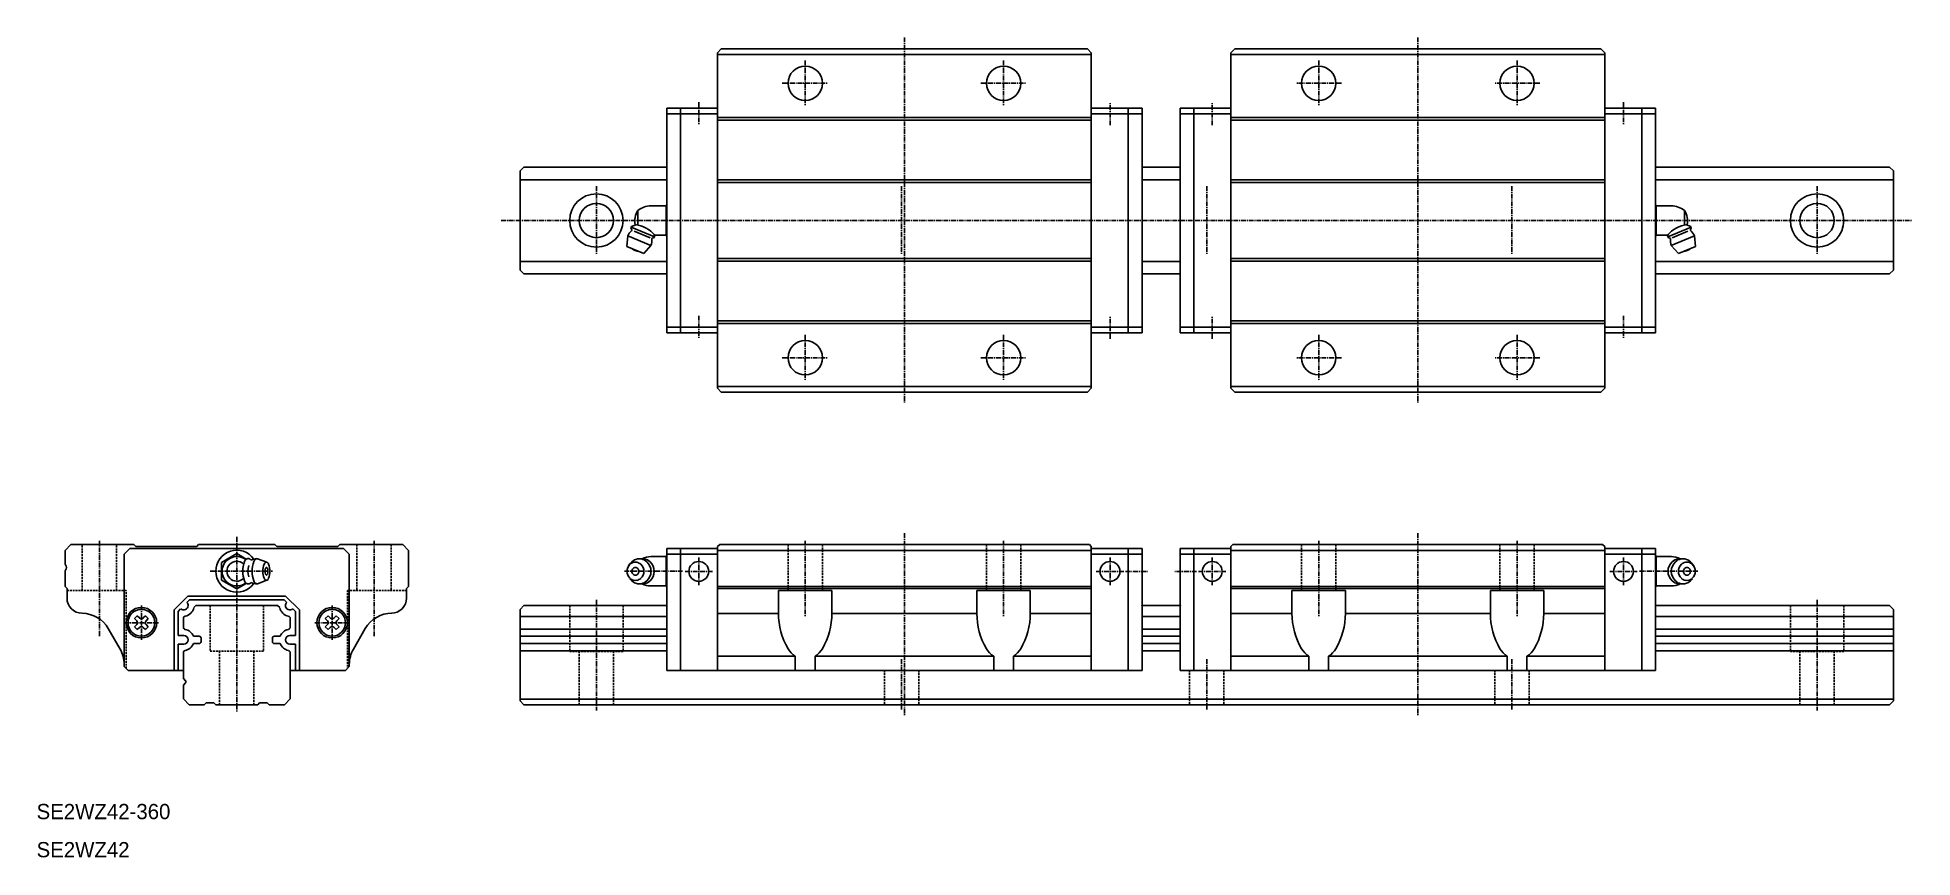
# Model space of a CAD drawing. Extents: x 10 to 502, y 10 to 225.
import ezdxf

# ---------------------------------------------------------------- set-up
doc = ezdxf.new("R2010")
doc.units = 0
doc.linetypes.add('CENTER', pattern=[2, 1.25, -0.25, 0.25, -0.25])
doc.linetypes.add('DASHED', pattern=[0.75, 0.5, -0.25])
doc.layers.get('0').update_dxf_attribs({"linetype": 'CONTINUOUS'})
doc.layers.add('CENTER', color=1, linetype='CENTER')

msp = doc.modelspace()

# ---------------------------------------------------------------- linework, layer by layer
at = {"color": 7, "linetype": 'CONTINUOUS'}
for p, q in [((189.49, 222), (188.49, 221)), ((189.49, 222), (285.49, 222)), ((285.49, 222), (286.49, 221)), ((324.09, 222), (323.09, 221)), ((420.09, 222), (324.09, 222)), ((420.09, 222), (421.09, 221)), ((188.49, 221), (188.49, 133)), ((188.49, 220.5), (286.49, 220.5)), ((286.49, 221), (286.49, 133)), ((323.09, 221), (323.09, 133)), ((421.09, 220.5), (323.09, 220.5)), ((421.09, 221), (421.09, 133)), ((175.19, 206.5), (188.49, 206.5)), ((175.19, 206.5), (175.19, 147.5)), ((178.79, 206.5), (178.79, 147.5)), ((286.49, 206.5), (299.79, 206.5)), ((296.19, 147.5), (296.19, 206.5)), ((299.79, 147.5), (299.79, 206.5)), ((309.79, 147.5), (309.79, 206.5)), ((323.09, 206.5), (309.79, 206.5)), ((313.39, 147.5), (313.39, 206.5)), ((434.39, 206.5), (421.09, 206.5)), ((430.79, 206.5), (430.79, 147.5)), ((434.39, 206.5), (434.39, 147.5)), ((175.19, 205), (188.49, 205)), ((188.49, 204), (286.49, 204)), ((188.49, 203.3), (286.49, 203.3)), ((286.49, 205), (299.79, 205)), ((323.09, 205), (309.79, 205)), ((421.09, 204), (323.09, 204)), ((421.09, 203.3), (323.09, 203.3)), ((434.39, 205), (421.09, 205)), ((136.75, 190), (137.75, 191)), ((136.75, 190), (136.75, 164)), ((136.75, 187.71), (175.19, 187.71)), ((137.75, 191), (175.19, 191)), ((188.49, 187.7), (286.49, 187.7)), ((188.49, 187), (286.49, 187)), ((299.79, 191), (309.79, 191)), ((299.79, 187.71), (309.79, 187.71)), ((421.09, 187.7), (323.09, 187.7)), ((421.09, 187), (323.09, 187)), ((434.39, 191), (495.75, 191)), ((434.39, 187.71), (496.75, 187.71)), ((496.75, 190), (495.75, 191)), ((496.75, 190), (496.75, 164)), ((167.59, 179.6), (167.59, 175.82)), ((175.04, 180.85), (171.04, 180.85)), ((175.19, 181.12), (175.04, 180.85)), ((175.04, 180.85), (175.04, 173.15)), ((434.39, 181.12), (434.55, 180.85)), ((434.55, 180.85), (434.55, 173.15)), ((434.55, 180.85), (438.55, 180.85)), ((441.99, 179.6), (441.99, 175.82)), ((164.96, 173), (164.76, 170.16)), ((164.96, 173), (171.06, 170.47)), ((165.98, 175.44), (165.82, 175.07)), ((165.82, 175.07), (166.03, 174.56)), ((165.9, 175.26), (172, 172.73)), ((167.1, 175.91), (165.98, 175.44)), ((166.68, 174.17), (170.83, 172.46)), ((171.92, 172.55), (171.41, 172.34)), ((171.89, 173.36), (172.07, 172.92)), ((172.07, 172.92), (171.92, 172.55)), ((175.04, 173.15), (172.07, 173.15)), ((175.04, 173.15), (175.19, 172.88)), ((434.55, 173.15), (434.39, 172.88)), ((434.55, 173.15), (437.51, 173.15)), ((437.7, 173.36), (437.51, 172.92)), ((437.51, 172.92), (437.67, 172.55)), ((443.69, 175.26), (437.59, 172.73)), ((437.67, 172.55), (438.18, 172.34)), ((444.62, 173), (438.53, 170.47)), ((442.9, 174.17), (438.76, 172.46)), ((442.49, 175.91), (443.61, 175.44)), ((443.76, 175.07), (443.55, 174.56)), ((443.61, 175.44), (443.76, 175.07)), ((444.62, 173), (444.83, 170.16)), ((164.76, 170.16), (169.2, 168.32)), ((169.2, 168.32), (171.06, 170.47)), ((440.39, 168.32), (438.53, 170.47)), ((444.83, 170.16), (440.39, 168.32)), ((136.75, 166.29), (175.19, 166.29)), ((136.75, 164), (137.75, 163)), ((137.75, 163), (175.19, 163)), ((188.49, 167), (286.49, 167)), ((188.49, 166.3), (286.49, 166.3)), ((299.79, 166.29), (309.79, 166.29)), ((299.79, 163), (309.79, 163)), ((421.09, 167), (323.09, 167)), ((421.09, 166.3), (323.09, 166.3)), ((434.39, 166.29), (496.75, 166.29)), ((434.39, 163), (495.75, 163)), ((496.75, 164), (495.75, 163)), ((175.19, 149), (188.49, 149)), ((175.19, 147.5), (188.49, 147.5)), ((188.49, 150.7), (286.49, 150.7)), ((188.49, 150), (286.49, 150)), ((286.49, 149), (299.79, 149)), ((286.49, 147.5), (299.79, 147.5)), ((323.09, 149), (309.79, 149)), ((323.09, 147.5), (309.79, 147.5)), ((421.09, 150.7), (323.09, 150.7)), ((421.09, 150), (323.09, 150)), ((434.39, 149), (421.09, 149)), ((434.39, 147.5), (421.09, 147.5)), ((188.49, 133.5), (286.49, 133.5)), ((188.49, 133), (189.49, 132)), ((285.49, 132), (286.49, 133)), ((421.09, 133.5), (323.09, 133.5)), ((324.09, 132), (323.09, 133)), ((421.09, 133), (420.09, 132)), ((189.49, 132), (285.49, 132)), ((420.09, 132), (324.09, 132)), ((17.48, 90.5), (18.98, 92)), ((17.48, 86.81), (17.48, 90.5)), ((18.98, 92), (35.48, 92)), ((32.98, 89.52), (34.48, 91.02)), ((32.98, 89.52), (32.98, 60.02)), ((34.48, 91.02), (90.48, 91.02)), ((35.98, 91.5), (35.48, 92)), ((35.98, 91.5), (51.98, 91.5)), ((51.98, 91.5), (52.48, 92)), ((52.48, 92), (72.48, 92)), ((62.48, 89.64), (58.48, 87.33)), ((64.97, 88.2), (62.48, 89.64)), ((72.48, 92), (72.98, 91.5)), ((72.98, 91.5), (88.98, 91.5)), ((89.48, 92), (88.98, 91.5)), ((89.48, 92), (105.98, 92)), ((90.48, 91.02), (91.98, 89.52)), ((91.98, 60.02), (91.98, 89.52)), ((105.98, 92), (107.48, 90.5)), ((107.48, 90.5), (107.48, 81)), ((171.04, 88.85), (175.04, 88.85)), ((175.04, 88.85), (175.19, 89.12)), ((175.04, 88.85), (175.04, 81.15)), ((188.49, 90.98), (175.19, 90.98)), ((175.19, 90.98), (175.19, 59)), ((188.49, 89.48), (175.19, 89.48)), ((178.79, 90.98), (178.79, 59)), ((188.49, 91.48), (188.99, 91.98)), ((188.49, 91.48), (188.49, 58.98)), ((188.49, 90.48), (286.49, 90.48)), ((189.01, 92), (285.98, 92)), ((285.98, 92), (286.49, 91.48)), ((286.49, 91.48), (286.49, 59)), ((299.79, 90.98), (286.49, 90.98)), ((299.79, 89.48), (286.49, 89.48)), ((296.19, 59), (296.19, 90.98)), ((299.79, 59), (299.79, 90.98)), ((309.79, 59), (309.79, 90.98)), ((309.79, 90.98), (323.09, 90.98)), ((309.79, 89.48), (323.09, 89.48)), ((313.39, 59), (313.39, 90.98)), ((323.61, 92), (323.09, 91.48)), ((323.09, 91.48), (323.09, 59)), ((421.09, 90.48), (323.09, 90.48)), ((420.58, 92), (323.61, 92)), ((421.09, 91.48), (420.59, 91.98)), ((421.09, 91.48), (421.09, 58.98)), ((421.09, 90.98), (434.39, 90.98)), ((421.09, 89.48), (434.39, 89.48)), ((430.79, 90.98), (430.79, 59)), ((434.39, 90.98), (434.39, 59)), ((434.55, 88.85), (434.39, 89.12)), ((434.55, 88.85), (434.55, 81.15)), ((438.55, 88.85), (434.55, 88.85)), ((17.58, 86.71), (17.48, 86.81)), ((17.58, 85.29), (17.48, 85.19)), ((17.48, 81), (17.48, 85.19)), ((58.48, 85.02), (58.48, 87.33)), ((58.48, 82.71), (58.48, 85.02)), ((65.67, 88.32), (65.3, 88.32)), ((70.37, 87.4), (67.92, 88.29)), ((165.2, 86.42), (165.56, 86.96)), ((444.39, 86.42), (444.03, 86.96)), ((17.48, 81), (17.98, 80.5)), ((17.98, 78), (17.98, 80.5)), ((58.48, 82.71), (62.48, 80.4)), ((62.48, 80.4), (64.97, 81.84)), ((65.67, 81.72), (65.3, 81.72)), ((70.37, 82.64), (67.92, 81.75)), ((106.98, 80.5), (107.48, 81)), ((106.98, 80.5), (106.98, 78)), ((175.04, 81.15), (171.04, 81.15)), ((175.19, 80.88), (175.04, 81.15)), ((188.49, 80.98), (286.49, 80.98)), ((188.49, 80.48), (286.49, 80.48)), ((204.49, 79.98), (204.49, 73.98)), ((204.49, 79.98), (218.49, 79.98)), ((218.49, 79.98), (218.49, 73.98)), ((256.49, 79.98), (256.49, 73.98)), ((256.49, 79.98), (270.49, 79.98)), ((270.49, 79.98), (270.49, 73.98)), ((421.09, 80.98), (323.09, 80.98)), ((421.09, 80.48), (323.09, 80.48)), ((339.09, 79.98), (339.09, 73.98)), ((353.09, 79.98), (339.09, 79.98)), ((353.09, 79.98), (353.09, 73.98)), ((405.09, 79.98), (391.09, 79.98)), ((391.09, 79.98), (391.09, 73.98)), ((405.09, 79.98), (405.09, 73.98)), ((434.39, 80.88), (434.55, 81.15)), ((434.55, 81.15), (438.55, 81.15)), ((49.68, 78.52), (46.08, 74.92)), ((46.08, 74.92), (46.08, 59)), ((47.77, 75.2), (47.08, 74.5)), ((47.08, 74.5), (47.08, 68.17)), ((50.1, 77.52), (49.4, 76.83)), ((49.68, 78.52), (75.28, 78.52)), ((50.1, 77.52), (74.87, 77.52)), ((51.77, 76.02), (51.22, 75.47)), ((51.77, 76.02), (73.19, 76.02)), ((73.74, 75.47), (73.19, 76.02)), ((75.56, 76.83), (74.87, 77.52)), ((78.88, 74.92), (75.28, 78.52)), ((77.88, 74.5), (77.19, 75.2)), ((77.88, 68.17), (77.88, 74.5)), ((78.88, 59), (78.88, 74.92)), ((136.75, 75), (137.75, 76)), ((136.75, 75), (136.75, 51)), ((175.19, 76), (137.75, 76)), ((188.49, 73.98), (204.49, 73.98)), ((218.49, 73.98), (256.49, 73.98)), ((270.49, 73.98), (286.49, 73.98)), ((309.79, 76), (299.79, 76)), ((339.09, 73.98), (323.09, 73.98)), ((391.09, 73.98), (353.09, 73.98)), ((421.09, 73.98), (405.09, 73.98)), ((495.75, 76), (434.39, 76)), ((496.75, 75), (495.75, 76)), ((496.75, 75), (496.75, 51)), ((31.91, 64.6), (28.79, 70)), ((35.67, 72.59), (36.41, 73.33)), ((35.67, 72.59), (36.24, 72.01)), ((36.24, 71.02), (35.67, 70.45)), ((36.41, 69.71), (35.67, 70.45)), ((36.41, 73.33), (36.99, 72.76)), ((36.99, 70.28), (36.41, 69.71)), ((37.98, 72.76), (38.55, 73.33)), ((38.55, 69.71), (37.98, 70.28)), ((38.55, 73.33), (39.29, 72.59)), ((39.29, 70.45), (38.55, 69.71)), ((38.72, 72.01), (39.29, 72.59)), ((39.29, 70.45), (38.72, 71.02)), ((48.48, 70.37), (48.48, 72.67)), ((76.48, 72.67), (76.48, 70.37)), ((85.67, 72.59), (86.41, 73.33)), ((85.67, 72.59), (86.24, 72.01)), ((86.24, 71.02), (85.67, 70.45)), ((86.41, 69.71), (85.67, 70.45)), ((86.41, 73.33), (86.99, 72.76)), ((86.99, 70.28), (86.41, 69.71)), ((87.98, 72.76), (88.55, 73.33)), ((88.55, 69.71), (87.98, 70.28)), ((88.55, 73.33), (89.29, 72.59)), ((89.29, 70.45), (88.55, 69.71)), ((88.72, 72.01), (89.29, 72.59)), ((89.29, 70.45), (88.72, 71.02)), ((96.17, 70), (93.05, 64.6)), ((136.75, 73.19), (175.19, 73.19)), ((136.75, 69.81), (175.19, 69.81)), ((299.79, 73.19), (309.79, 73.19)), ((299.79, 69.81), (309.79, 69.81)), ((434.39, 73.19), (496.75, 73.19)), ((434.39, 69.81), (496.75, 69.81)), ((47.08, 68.17), (48.58, 68.17)), ((47.08, 65.87), (47.08, 59)), ((47.08, 65.87), (48.58, 65.87)), ((51.1, 67.97), (52.63, 67.97)), ((51.1, 66.07), (52.63, 66.07)), ((53.13, 66.57), (53.13, 67.47)), ((71.83, 67.47), (71.83, 66.57)), ((72.33, 67.97), (73.86, 67.97)), ((72.33, 66.07), (73.86, 66.07)), ((76.38, 68.17), (77.88, 68.17)), ((76.38, 65.87), (77.88, 65.87)), ((77.88, 59), (77.88, 65.87)), ((136.75, 67.95), (175.19, 67.95)), ((136.75, 66.05), (175.19, 66.05)), ((136.75, 64.19), (175.19, 64.19)), ((299.79, 67.95), (309.79, 67.95)), ((299.79, 66.05), (309.79, 66.05)), ((299.79, 64.19), (309.79, 64.19)), ((434.39, 67.95), (496.75, 67.95)), ((434.39, 66.05), (496.75, 66.05)), ((434.39, 64.19), (496.75, 64.19)), ((32.98, 60.02), (34, 59)), ((34, 59), (48.48, 59)), ((48.48, 56.86), (48.48, 63.67)), ((76.48, 63.67), (76.48, 51.52)), ((76.48, 59), (90.96, 59)), ((90.96, 59), (91.98, 60.02)), ((175.19, 59), (299.79, 59)), ((188.49, 62.72), (208.9, 62.72)), ((208.9, 62.72), (208.9, 59)), ((214.09, 62.72), (260.9, 62.72)), ((214.09, 62.72), (214.09, 59)), ((260.9, 62.72), (260.9, 59)), ((266.09, 62.72), (286.49, 62.72)), ((266.09, 62.72), (266.09, 59)), ((434.39, 59), (309.79, 59)), ((343.5, 62.72), (323.09, 62.72)), ((343.5, 62.72), (343.5, 59)), ((395.5, 62.72), (348.69, 62.72)), ((348.69, 62.72), (348.69, 59)), ((395.5, 62.72), (395.5, 59)), ((400.69, 62.72), (400.69, 59)), ((421.09, 62.72), (400.69, 62.72)), ((48.48, 56.86), (49.08, 56.27)), ((49.08, 55.77), (48.48, 55.17)), ((48.48, 51.52), (48.48, 55.17)), ((48.48, 51.52), (50, 50)), ((50, 50), (53.96, 50)), ((54.48, 50.52), (53.96, 50)), ((54.48, 50.52), (56.48, 50.52)), ((56.48, 50.52), (56.98, 50.02)), ((57, 50), (67.96, 50)), ((67.98, 50.02), (68.48, 50.52)), ((68.48, 50.52), (70.48, 50.52)), ((70.98, 50.02), (70.48, 50.52)), ((71, 50), (74.96, 50)), ((74.96, 50), (76.48, 51.52)), ((136.75, 51.5), (496.75, 51.5)), ((136.75, 51), (137.75, 50)), ((137.75, 50), (495.75, 50)), ((496.75, 51), (495.75, 50))]:
    msp.add_line(p, q, dxfattribs=at)
at = {"color": 3, "linetype": 'DASHED'}
for p, q in [((21.98, 80), (21.98, 92)), ((30.98, 80), (30.98, 92)), ((93.98, 92), (93.98, 80)), ((102.98, 92), (102.98, 80)), ((206.99, 91.98), (206.99, 79.98)), ((215.99, 91.98), (215.99, 79.98)), ((258.99, 91.98), (258.99, 79.98)), ((267.99, 91.98), (267.99, 79.98)), ((341.59, 91.98), (341.59, 79.98)), ((350.59, 91.98), (350.59, 79.98)), ((393.59, 91.98), (393.59, 79.98)), ((402.59, 91.98), (402.59, 79.98)), ((17.98, 80), (33.48, 80)), ((33.48, 59.52), (33.48, 80)), ((91.48, 80), (91.48, 59.52)), ((91.48, 80), (106.98, 80)), ((55.48, 76.02), (55.48, 64.02)), ((69.48, 76.02), (69.48, 64.02)), ((149.75, 76), (149.75, 64)), ((163.75, 76), (163.75, 64)), ((469.75, 76), (469.75, 64)), ((483.75, 76), (483.75, 64)), ((55.48, 64.02), (69.48, 64.02)), ((57.98, 64.02), (57.98, 50)), ((66.98, 64.02), (66.98, 50)), ((149.75, 64), (163.75, 64)), ((152.25, 64), (152.25, 50)), ((161.25, 64), (161.25, 50)), ((469.75, 64), (483.75, 64)), ((472.25, 64), (472.25, 50)), ((481.25, 64), (481.25, 50)), ((232.25, 59), (232.25, 50)), ((241.25, 59), (241.25, 50)), ((312.25, 59), (312.25, 50)), ((321.25, 59), (321.25, 50)), ((392.25, 59), (392.25, 50)), ((401.25, 59), (401.25, 50))]:
    msp.add_line(p, q, dxfattribs=at)
at = {"color": 7, "linetype": 'CONTINUOUS'}
for centre, radius in [((211.49, 213), 4.5), ((263.49, 213), 4.5), ((346.09, 213), 4.5), ((398.09, 213), 4.5), ((156.75, 177), 7), ((476.75, 177), 7), ((156.75, 177), 4.5), ((476.75, 177), 4.5), ((211.49, 141), 4.5), ((263.49, 141), 4.5), ((346.09, 141), 4.5), ((398.09, 141), 4.5), ((183.59, 84.98), 2.6), ((291.39, 84.98), 2.6), ((318.19, 84.98), 2.6), ((425.99, 84.98), 2.6), ((37.48, 71.52), 4), ((37.48, 71.52), 3.5), ((87.48, 71.52), 4), ((87.48, 71.52), 3.5)]:
    msp.add_circle(centre, radius, dxfattribs=at)
for centre, radius, start, end in [((171.51, 177), 4.7, 146.4138, 193.1788), ((171.27, 174.85), 6, 92.1789, 127.7261), ((438.32, 174.85), 6, 52.2739, 87.8211), ((438.08, 177), 4.7, 346.8212, 33.5862), ((168.01, 171.73), 3.3, 128.1639, 157.4998), ((165.85, 174.49), 0.2, 308.1641, 22.5004), ((165.96, 167.99), 8, 40.1892, 83.034), ((168.01, 171.73), 3.3, 337.5, 6.836), ((171.49, 172.15), 0.2, 112.4996, 186.8355), ((443.63, 167.99), 8, 96.966, 139.8108), ((438.1, 172.15), 0.2, 353.1645, 67.5004), ((441.58, 171.73), 3.3, 173.164, 202.5), ((443.74, 174.49), 0.2, 157.4996, 231.8359), ((441.58, 171.73), 3.3, 22.5002, 51.8361), ((168.14, 172.05), 3.2, 229.29, 265.71), ((441.45, 172.05), 3.2, 274.29, 310.71), ((62.48, 85.02), 5.5, 35.6147, 324.3849), ((62.48, 85.02), 3.85, 52.5077, 307.4921), ((171.27, 82.85), 6, 92.1777, 114.8938), ((438.32, 82.85), 6, 65.1062, 87.8223), ((16.87, 86), 1, 315.0013, 45), ((62.48, 85.02), 2.6, 46.6213, 313.3788), ((71.35, 85.02), 7.31, 159.762, 200.2379), ((65.8, 87.07), 1.4, 121.1003, 160.1437), ((65.3, 87.81), 0.505, 90.9032, 115.7524), ((70.72, 85.02), 5.31, 163.6265, 196.3727), ((65.67, 87.81), 0.505, 64.2476, 90.9028), ((65.17, 87.07), 1.4, 39.427, 58.8996), ((67.75, 85.02), 3.3, 90, 117.0545), ((73.79, 85.02), 7.31, 159.762, 200.2379), ((68.25, 87.07), 1.4, 121.1003, 160.1437), ((67.75, 87.81), 0.505, 68.6875, 115.7524), ((74.63, 85.02), 5.31, 159.7307, 200.2693), ((70.61, 86.51), 1.02, 121.0516, 160.1041), ((72.07, 85.02), 2.22, 159.8689, 200.3209), ((70.39, 85.64), 0.423, 121.214, 160.2543), ((70.39, 84.4), 0.423, 199.9355, 238.9757), ((70.24, 87.05), 0.368, 64.287, 115.7129), ((70.24, 85.87), 0.153, 64.328, 115.8618), ((70.24, 84.17), 0.153, 244.328, 295.8618), ((70.09, 85.64), 0.423, 19.9355, 58.9757), ((70.09, 84.4), 0.423, 301.214, 340.2543), ((69.88, 86.51), 1.02, 19.8959, 58.9484), ((68.41, 85.02), 2.22, 339.8689, 20.3209), ((65.85, 85.02), 5.31, 339.7307, 20.2693), ((167.29, 85), 2.53, 133.3861, 226.6139), ((167.01, 85.26), 2.15, 101.0363, 132.5263), ((168.44, 85), 3.48, 133.3861, 145.8068), ((168.05, 85.35), 2.95, 101.0363, 132.5263), ((167.11, 85), 1.05, 133.386, 226.6138), ((166.99, 85.11), 0.895, 101.0363, 132.5263), ((166.99, 84.89), 0.895, 227.4736, 258.9636), ((166.98, 85.35), 2.05, 79.1807, 100.8192), ((166.98, 85.15), 0.855, 79.1807, 100.8191), ((166.98, 84.85), 0.855, 259.1807, 280.8192), ((166.97, 85.11), 0.895, 47.4736, 78.9636), ((166.97, 84.89), 0.895, 281.0363, 312.5263), ((166.95, 85.26), 2.15, 47.4736, 78.9636), ((168.01, 85.48), 2.82, 90, 100.8192), ((166.85, 85), 1.05, 313.386, 46.6138), ((168.01, 85.48), 2.82, 79.1807, 90), ((166.67, 85), 2.53, 313.386, 46.6139), ((168.87, 85.48), 2.82, 90, 98.7658), ((167.98, 85.35), 2.95, 47.4736, 78.9636), ((168.87, 85.48), 2.82, 79.1807, 90), ((168.84, 85.35), 2.95, 47.4736, 78.9636), ((167.58, 85), 3.48, 313.3861, 46.6139), ((168.44, 85), 3.48, 313.3861, 46.6139), ((441.15, 85), 3.48, 133.3861, 226.6139), ((442.01, 85), 3.48, 133.3861, 226.6139), ((440.75, 85.35), 2.95, 101.0364, 132.5264), ((441.61, 85.35), 2.95, 101.0364, 132.5264), ((440.72, 85.48), 2.82, 90, 100.8193), ((442.92, 85), 2.53, 133.3861, 226.614), ((440.72, 85.48), 2.82, 81.2342, 90), ((441.58, 85.48), 2.82, 90, 100.8193), ((442.63, 85.26), 2.15, 101.0364, 132.5264), ((441.58, 85.48), 2.82, 79.1808, 90), ((442.74, 85), 1.05, 133.3862, 226.614), ((442.62, 85.11), 0.895, 101.0364, 132.5264), ((442.62, 84.89), 0.895, 227.4737, 258.9637), ((441.54, 85.35), 2.95, 47.4737, 78.9637), ((442.61, 85.35), 2.05, 79.1808, 100.8193), ((442.61, 85.15), 0.855, 79.1809, 100.8193), ((442.61, 84.85), 0.855, 259.1808, 280.8193), ((442.6, 85.11), 0.895, 47.4737, 78.9637), ((442.6, 84.89), 0.895, 281.0364, 312.5264), ((442.58, 85.26), 2.15, 47.4737, 78.9637), ((442.48, 85), 1.05, 313.3862, 46.614), ((441.15, 85), 3.48, 34.1932, 46.6139), ((442.3, 85), 2.53, 313.3861, 46.6139), ((65.8, 82.97), 1.4, 199.8563, 238.8997), ((65.3, 82.22), 0.505, 244.2476, 270.3932), ((65.67, 82.22), 0.505, 270.3929, 295.7524), ((65.17, 82.97), 1.4, 301.1004, 320.5702), ((67.75, 85.02), 3.3, 242.9455, 270), ((68.25, 82.97), 1.4, 199.856, 238.8995), ((67.75, 82.22), 0.505, 244.2475, 289.9362), ((70.61, 83.53), 1.02, 199.8959, 238.9483), ((70.24, 82.99), 0.368, 244.287, 295.7129), ((69.88, 83.53), 1.02, 301.0516, 340.1041), ((167.01, 84.74), 2.15, 227.4736, 258.9636), ((168.44, 85), 3.48, 214.6529, 226.6139), ((168.05, 84.65), 2.95, 227.4736, 258.9636), ((166.98, 84.65), 2.05, 259.1808, 280.8192), ((166.95, 84.74), 2.15, 281.0363, 312.5263), ((168.01, 84.52), 2.82, 259.1808, 280.8192), ((168.87, 84.52), 2.82, 261.2379, 280.8192), ((167.98, 84.65), 2.95, 281.0363, 312.5263), ((171.27, 87.15), 6, 245.1062, 267.8223), ((168.84, 84.65), 2.95, 281.0363, 312.5263), ((438.32, 87.15), 6, 272.1777, 294.8938), ((440.75, 84.65), 2.95, 227.4737, 258.9637), ((441.61, 84.65), 2.95, 227.4737, 258.9637), ((440.72, 84.52), 2.82, 259.1808, 278.7621), ((441.58, 84.52), 2.82, 259.1808, 280.8192), ((442.63, 84.74), 2.15, 227.4737, 258.9637), ((441.54, 84.65), 2.95, 281.0364, 312.5264), ((442.61, 84.65), 2.05, 259.1808, 280.8192), ((442.58, 84.74), 2.15, 281.0364, 312.5264), ((441.15, 85), 3.48, 313.3861, 325.3471), ((21.98, 78), 4, 179.9999, 269.4329), ((21.86, 66), 8, 30, 89.4329), ((48.58, 76.02), 1.15, 225.5021, 0), ((48.4, 76.09), 2.89, 281.2695, 347.5061), ((48.58, 76.02), 1.15, 0, 44.4983), ((76.56, 76.09), 2.89, 192.4939, 258.7305), ((76.38, 76.02), 1.15, 135.5017, 180), ((76.38, 76.02), 1.15, 180, 314.498), ((103.1, 66), 8, 90.0001, 150), ((102.98, 78), 4, 270.5671, 0.0001), ((222.99, 73.98), 18.5, 180, 210.1362), ((199.99, 73.98), 18.5, 329.8639, 0), ((274.99, 73.98), 18.5, 180, 210.1361), ((251.99, 73.98), 18.5, 329.8639, 0), ((357.59, 73.98), 18.5, 180, 210.1361), ((334.59, 73.98), 18.5, 329.8639, 0), ((409.59, 73.98), 18.5, 180, 210.1361), ((386.59, 73.98), 18.5, 329.8638, 0), ((35.75, 71.52), 0.7, 315.0001, 44.9999), ((37.48, 73.25), 0.7, 224.9999, 315.0001), ((37.48, 69.79), 0.7, 44.9999, 135.0001), ((39.21, 71.52), 0.7, 135.0001, 224.9999), ((49.08, 72.67), 0.6, 101.2696, 180), ((49.08, 70.37), 0.6, 180, 258.7305), ((48.4, 66.94), 2.89, 20.7807, 78.7305), ((76.56, 66.94), 2.89, 101.2695, 159.2193), ((75.88, 72.67), 0.6, 0, 78.7304), ((75.88, 70.37), 0.6, 281.2696, 0), ((85.75, 71.52), 0.7, 315.0001, 44.9999), ((87.48, 73.25), 0.7, 224.9999, 315.0001), ((87.48, 69.79), 0.7, 44.9999, 135.0001), ((89.21, 71.52), 0.7, 135.0001, 224.9999), ((24.98, 60.6), 8, 0.0001, 30), ((49.08, 63.67), 0.6, 101.2695, 180), ((48.58, 67.02), 1.15, 0, 90), ((48.58, 67.02), 1.15, 270, 0), ((48.4, 67.09), 2.89, 281.2695, 339.2193), ((52.63, 67.47), 0.5, 0, 90), ((52.63, 66.57), 0.5, 270, 0), ((72.33, 67.47), 0.5, 90, 180), ((72.33, 66.57), 0.5, 180, 270), ((76.56, 67.09), 2.89, 200.7807, 258.7305), ((76.38, 67.02), 1.15, 90, 180), ((76.38, 67.02), 1.15, 180, 270), ((75.88, 63.67), 0.6, 0, 78.7304), ((99.98, 60.6), 8, 150, 179.9999), ((212.45, 68.09), 6.43, 211.8976, 236.4823), ((210.54, 68.09), 6.43, 303.518, 328.1025), ((264.45, 68.09), 6.43, 211.8975, 236.4823), ((262.54, 68.09), 6.43, 303.5181, 328.1025), ((347.05, 68.09), 6.43, 211.8975, 236.4819), ((345.14, 68.09), 6.43, 303.5177, 328.1025), ((399.05, 68.09), 6.43, 211.8975, 236.482), ((397.14, 68.09), 6.43, 303.5177, 328.1024), ((48.83, 56.02), 0.35, 0, 44.9998), ((48.83, 56.02), 0.35, 315.0002, 0)]:
    msp.add_arc(centre, radius, start, end, dxfattribs=at)
for p in [(175.19, 177), (434.39, 177), (62.48, 92), (175.19, 76), (299.79, 76), (309.79, 76), (434.39, 76)]:
    msp.add_point(p, dxfattribs=at)
at = {"layer": 'CENTER', "color": 1, "linetype": 'CENTER'}
for p, q in [((237.49, 225), (237.49, 129)), ((372.09, 225), (372.09, 129)), ((211.49, 219), (211.49, 207)), ((263.49, 219), (263.49, 207)), ((346.09, 219), (346.09, 207)), ((398.09, 219), (398.09, 207)), ((205.49, 213), (217.49, 213)), ((257.49, 213), (269.49, 213)), ((352.09, 213), (340.09, 213)), ((404.09, 213), (392.09, 213)), ((183.59, 208), (183.59, 202)), ((291.39, 202), (291.39, 208)), ((318.19, 202), (318.19, 208)), ((425.99, 208), (425.99, 202)), ((156.75, 186), (156.75, 168)), ((236.75, 186), (236.75, 168)), ((316.75, 186), (316.75, 168)), ((396.75, 186), (396.75, 168)), ((476.75, 186), (476.75, 168)), ((131.75, 177), (501.75, 177)), ((183.59, 152), (183.59, 146)), ((291.39, 146), (291.39, 152)), ((318.19, 146), (318.19, 152)), ((425.99, 152), (425.99, 146)), ((211.49, 147), (211.49, 135)), ((263.49, 147), (263.49, 135)), ((346.09, 147), (346.09, 135)), ((398.09, 147), (398.09, 135)), ((205.49, 141), (217.49, 141)), ((257.49, 141), (269.49, 141)), ((352.09, 141), (340.09, 141)), ((404.09, 141), (392.09, 141)), ((62.48, 94), (62.48, 48.02)), ((237.49, 95), (237.49, 47)), ((372.09, 95), (372.09, 47)), ((26.48, 68.03), (26.48, 93)), ((98.48, 93), (98.48, 68.03)), ((183.59, 88.58), (183.59, 81.38)), ((211.49, 92.98), (211.49, 72.98)), ((263.49, 92.98), (263.49, 72.98)), ((291.39, 88.58), (291.39, 81.38)), ((318.19, 88.58), (318.19, 81.38)), ((346.09, 92.98), (346.09, 72.98)), ((398.09, 92.98), (398.09, 72.98)), ((425.99, 88.58), (425.99, 81.38)), ((55.48, 85.02), (71.88, 85.02)), ((164.11, 85), (179.49, 85)), ((179.99, 84.98), (187.19, 84.98)), ((287.79, 84.98), (294.99, 84.98)), ((295.49, 84.98), (301.49, 84.98)), ((314.09, 84.98), (308.09, 84.98)), ((314.59, 84.98), (321.79, 84.98)), ((422.39, 84.98), (429.59, 84.98)), ((445.48, 85), (430.09, 85)), ((37.48, 76.02), (37.48, 67.02)), ((87.48, 76.02), (87.48, 67.02)), ((156.75, 77.5), (156.75, 48.5)), ((476.75, 77.5), (476.75, 48.5)), ((32.98, 71.52), (41.98, 71.52)), ((82.98, 71.52), (91.98, 71.52)), ((236.75, 62), (236.75, 48.5)), ((316.75, 62), (316.75, 48.5)), ((396.75, 62), (396.75, 48.5))]:
    msp.add_line(p, q, dxfattribs=at)

# ---------------------------------------------------------------- texts
at = {"color": 7, "linetype": 'CONTINUOUS'}
for s, p in [('SE2WZ42-360', (10, 20)), ('SE2WZ42', (10, 10))]:
    msp.add_text(s, height=4, dxfattribs=at).set_placement(p)

doc.saveas('drawing.dxf')
